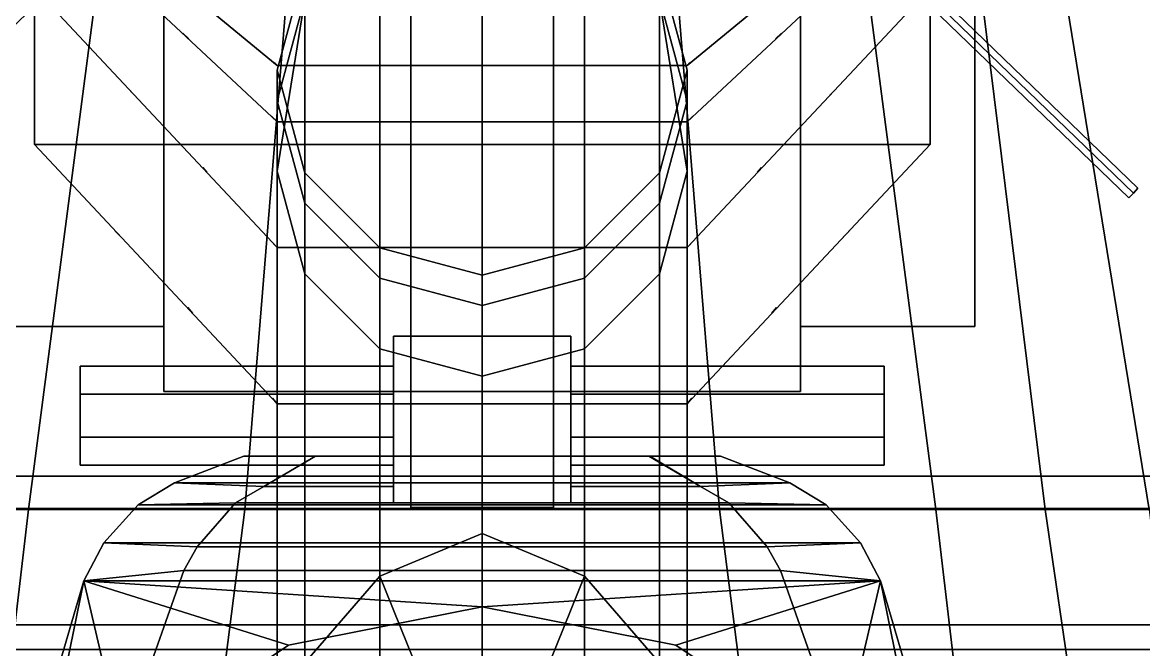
# Model space of a CAD drawing. Header units: millimetres. Extents: x -15 to 15, y -108 to 101.
# Drawn here: x -4.82 to 6.94, y 30.51 to 37.09 of the extents above; entities that cross this region are included whole.
import ezdxf

# ---------------------------------------------------------------- set-up
doc = ezdxf.new("R2010")
doc.units = ezdxf.units.MM
for name, color, linetype in [('citadelle', 3, 'Continuous'), ('platforms', 6, 'Continuous'), ('railings', 6, 'Continuous'), ('railings_mirrored', 6, 'Continuous'), ('superstructure', 4, 'Continuous'), ('turret', 2, 'Continuous')]:
    doc.layers.add(name, color=color, linetype=linetype)

msp = doc.modelspace()

# ---------------------------------------------------------------- linework, layer by layer
for points in [[(-5.18, 37.87, -9.3), (-3.99, 37.87, -9.42), (-4.76, 31.98, -9.42), (-5.91, 31.98, -9.3)], [(-3.99, 37.87, -9.42), (-2.01, 37.87, -9.51), (-2.49, 31.98, -9.51), (-4.76, 31.98, -9.42)], [(-2.01, 37.87, -9.51), (0, 37.87, -9.55), (0, 31.98, -9.55), (-2.49, 31.98, -9.51)], [(2.49, 31.98, -9.51), (0, 31.98, -9.55), (0, 37.87, -9.55), (2.01, 37.87, -9.51)], [(4.76, 31.98, -9.42), (2.49, 31.98, -9.51), (2.01, 37.87, -9.51), (3.99, 37.87, -9.42)], [(5.91, 31.98, -9.3), (4.76, 31.98, -9.42), (3.99, 37.87, -9.42), (5.18, 37.87, -9.3)], [(7, 31.98, -9.13), (5.91, 31.98, -9.3), (5.18, 37.87, -9.3), (6.04, 37.87, -9.13)], [(8.23, 31.98, -8.76), (7, 31.98, -9.13), (6.04, 37.87, -9.13), (7.34, 37.87, -8.76)], [(-5.91, 31.98, -9.3), (-4.76, 31.98, -9.42), (-5.46, 26.04, -9.42), (-6.78, 26.04, -9.3)], [(-4.76, 31.98, -9.42), (-2.49, 31.98, -9.51), (-3.25, 26.04, -9.51), (-5.46, 26.04, -9.42)], [(-2.49, 31.98, -9.51), (0, 31.98, -9.55), (0, 26.04, -9.55), (-3.25, 26.04, -9.51)], [(3.25, 26.04, -9.51), (0, 26.04, -9.55), (0, 31.98, -9.55), (2.49, 31.98, -9.51)], [(5.46, 26.04, -9.42), (3.25, 26.04, -9.51), (2.49, 31.98, -9.51), (4.76, 31.98, -9.42)], [(6.78, 26.04, -9.3), (5.46, 26.04, -9.42), (4.76, 31.98, -9.42), (5.91, 31.98, -9.3)], [(7.71, 26.04, -9.13), (6.78, 26.04, -9.3), (5.91, 31.98, -9.3), (7, 31.98, -9.13)]]:
    msp.add_3dface(points)
at = {"layer": 'citadelle'}
for points in [[(10.78, 37.85, 4.59), (-10.78, 37.85, 4.59), (-11.03, 32.33, 4.59), (11.03, 32.33, 4.59)], [(11.03, 32.33, 4.59), (-11.03, 32.33, 4.59), (-11.03, 31.99, 4.59), (11.03, 31.99, 4.59)], [(11.03, 31.99, 4.59), (-11.03, 31.99, 4.59), (-11.8, 30.77, 4.59), (11.8, 30.77, 4.59)], [(11.8, 30.77, 4.59), (-11.8, 30.77, 4.59), (-12.42, 30.51, 4.59), (12.42, 30.51, 4.59)], [(12.42, 30.51, 4.59), (-12.42, 30.51, 4.59), (-11.63, 22.75, 4.59), (11.63, 22.75, 4.59)]]:
    msp.add_3dface(points, dxfattribs=at)
at = {"layer": 'platforms'}
for points in [[(-0.049, 41.95, 27.28), (0, 41.9, 27.21), (-6.834, 35.301, 27.21), (-6.882, 35.351, 27.28)], [(0, 41.9, 27.35), (-0.049, 41.95, 27.28), (-6.882, 35.351, 27.28), (-6.834, 35.301, 27.35)], [(0.049, 41.85, 27.28), (0, 41.9, 27.35), (-6.834, 35.301, 27.35), (-6.785, 35.25, 27.28)], [(0, 41.9, 27.21), (0.049, 41.85, 27.28), (-6.785, 35.25, 27.28), (-6.834, 35.301, 27.21)], [(-0.049, 41.85, 27.28), (0, 41.9, 27.21), (6.834, 35.301, 27.21), (6.785, 35.25, 27.28)], [(0, 41.9, 27.35), (-0.049, 41.85, 27.28), (6.785, 35.25, 27.28), (6.834, 35.301, 27.35)], [(0.049, 41.95, 27.28), (0, 41.9, 27.35), (6.834, 35.301, 27.35), (6.882, 35.351, 27.28)], [(0, 41.9, 27.21), (0.049, 41.95, 27.28), (6.882, 35.351, 27.28), (6.834, 35.301, 27.21)], [(-4.7, 41.31, 17.08), (-4.7, 35.81, 17.08), (4.7, 35.81, 17.08), (4.7, 41.31, 17.08)], [(-4.7, 41.31, 16.86), (-4.7, 35.81, 16.86), (-4.7, 35.81, 17.08), (-4.7, 41.31, 17.08)], [(4.7, 41.31, 16.86), (4.7, 35.81, 16.86), (-4.7, 35.81, 16.86), (-4.7, 41.31, 16.86)], [(4.7, 35.81, 17.08), (4.7, 35.81, 16.86), (4.7, 41.31, 16.86), (4.7, 41.31, 17.08)], [(-4.7, 38.74, 10.78), (-2.15, 36.64, 10.78), (2.15, 36.64, 10.78), (4.7, 38.74, 10.78)], [(-4.7, 38.74, 10.56), (-2.15, 36.64, 10.56), (-2.15, 36.64, 10.78), (-4.7, 38.74, 10.78)], [(4.7, 38.74, 10.56), (2.15, 36.64, 10.56), (-2.15, 36.64, 10.56), (-4.7, 38.74, 10.56)], [(2.15, 36.64, 10.78), (2.15, 36.64, 10.56), (4.7, 38.74, 10.56), (4.7, 38.74, 10.78)], [(-4.7, 38.43, 12.89), (-2.15, 36.05, 12.89), (2.15, 36.05, 12.89), (4.7, 38.43, 12.89)], [(-4.7, 38.43, 12.67), (-2.15, 36.05, 12.67), (-2.15, 36.05, 12.89), (-4.7, 38.43, 12.89)], [(4.7, 38.43, 12.67), (2.15, 36.05, 12.67), (-2.15, 36.05, 12.67), (-4.7, 38.43, 12.67)], [(2.15, 36.05, 12.89), (2.15, 36.05, 12.67), (4.7, 38.43, 12.67), (4.7, 38.43, 12.89)], [(0.75, 38.16, 18.92), (0.75, 32, 18.92), (-0.75, 32, 18.92), (-0.75, 38.16, 18.92)], [(-0.75, 37.933, 19.14), (-0.75, 32, 19.14), (0.75, 32, 19.14), (0.75, 37.933, 19.14)], [(-0.75, 37.933, 18.92), (-0.75, 32, 18.92), (-0.75, 32, 19.14), (-0.75, 37.933, 19.14)], [(0.75, 32, 19.14), (0.75, 32, 18.92), (0.75, 37.933, 18.92), (0.75, 37.933, 19.14)], [(-4.7, 37.45, 15.03), (-2.15, 34.73, 15.03), (2.15, 34.73, 15.03), (4.7, 37.45, 15.03)], [(-4.7, 37.45, 14.81), (-2.15, 34.73, 14.81), (-2.15, 34.73, 15.03), (-4.7, 37.45, 15.03)], [(4.7, 37.45, 14.81), (2.15, 34.73, 14.81), (-2.15, 34.73, 14.81), (-4.7, 37.45, 14.81)], [(2.15, 34.73, 15.03), (2.15, 34.73, 14.81), (4.7, 37.45, 14.81), (4.7, 37.45, 15.03)], [(-2.15, 36.64, 10.78), (-2.15, 36.64, 10.56), (2.15, 36.64, 10.56), (2.15, 36.64, 10.78)], [(-2.15, 36.05, 12.89), (-2.15, 36.05, 12.67), (2.15, 36.05, 12.67), (2.15, 36.05, 12.89)], [(-4.7, 35.81, 17.08), (-2.15, 33.09, 17.08), (2.15, 33.09, 17.08), (4.7, 35.81, 17.08)], [(-4.7, 35.81, 16.86), (-2.15, 33.09, 16.86), (-2.15, 33.09, 17.08), (-4.7, 35.81, 17.08)], [(4.7, 35.81, 16.86), (2.15, 33.09, 16.86), (-2.15, 33.09, 16.86), (-4.7, 35.81, 16.86)], [(2.15, 33.09, 17.08), (2.15, 33.09, 16.86), (4.7, 35.81, 16.86), (4.7, 35.81, 17.08)], [(6.785, 35.25, 27.28), (6.834, 35.301, 27.21), (6.882, 35.351, 27.28), (6.834, 35.301, 27.35)], [(-2.15, 34.73, 15.03), (-2.15, 34.73, 14.81), (2.15, 34.73, 14.81), (2.15, 34.73, 15.03)], [(-2.15, 33.09, 17.08), (-2.15, 33.09, 16.86), (2.15, 33.09, 16.86), (2.15, 33.09, 17.08)], [(-0.75, 32, 19.14), (-0.75, 32, 18.92), (0.75, 32, 18.92), (0.75, 32, 19.14)]]:
    msp.add_3dface(points, dxfattribs=at)
at = {"layer": 'railings'}
for points in [[(-4.7, 35.81, 18.12), (-4.7, 41.31, 18.12), (-4.7, 41.31, 18.05), (-4.7, 35.81, 18.05)], [(-4.7, 35.81, 18.05), (-4.7, 41.31, 18.05), (-4.7, 41.31, 18.12), (-4.7, 35.81, 18.12)], [(-4.7, 35.81, 17.65), (-4.7, 41.31, 17.65), (-4.7, 41.31, 17.72), (-4.7, 35.81, 17.72)], [(-4.7, 35.81, 17.72), (-4.7, 41.31, 17.72), (-4.7, 41.31, 17.65), (-4.7, 35.81, 17.65)], [(-4.7, 35.81, 17.42), (-4.7, 41.31, 17.42), (-4.7, 41.31, 17.35), (-4.7, 35.81, 17.35)], [(-4.7, 35.81, 17.35), (-4.7, 41.31, 17.35), (-4.7, 41.31, 17.42), (-4.7, 35.81, 17.42)], [(-2.15, 36.64, 11.82), (-4.7, 38.74, 11.82), (-4.7, 38.74, 11.75), (-2.15, 36.64, 11.75)], [(-2.15, 36.64, 11.75), (-4.7, 38.74, 11.75), (-4.7, 38.74, 11.82), (-2.15, 36.64, 11.82)], [(-2.15, 36.64, 11.35), (-4.7, 38.74, 11.35), (-4.7, 38.74, 11.42), (-2.15, 36.64, 11.42)], [(-2.15, 36.64, 11.42), (-4.7, 38.74, 11.42), (-4.7, 38.74, 11.35), (-2.15, 36.64, 11.35)], [(-2.15, 36.64, 11.12), (-4.7, 38.74, 11.12), (-4.7, 38.74, 11.05), (-2.15, 36.64, 11.05)], [(-2.15, 36.64, 11.05), (-4.7, 38.74, 11.05), (-4.7, 38.74, 11.12), (-2.15, 36.64, 11.12)], [(-2.15, 36.05, 13.93), (-4.7, 38.43, 13.93), (-4.7, 38.43, 13.86), (-2.15, 36.05, 13.86)], [(-2.15, 36.05, 13.86), (-4.7, 38.43, 13.86), (-4.7, 38.43, 13.93), (-2.15, 36.05, 13.93)], [(-2.15, 36.05, 13.46), (-4.7, 38.43, 13.46), (-4.7, 38.43, 13.53), (-2.15, 36.05, 13.53)], [(-2.15, 36.05, 13.53), (-4.7, 38.43, 13.53), (-4.7, 38.43, 13.46), (-2.15, 36.05, 13.46)], [(-2.15, 36.05, 13.23), (-4.7, 38.43, 13.23), (-4.7, 38.43, 13.16), (-2.15, 36.05, 13.16)], [(-2.15, 36.05, 13.16), (-4.7, 38.43, 13.16), (-4.7, 38.43, 13.23), (-2.15, 36.05, 13.23)], [(-0.75, 32, 20.18), (-0.75, 37.93, 20.18), (-0.75, 37.93, 20.11), (-0.75, 32, 20.11)], [(-0.75, 32, 20.11), (-0.75, 37.93, 20.11), (-0.75, 37.93, 20.18), (-0.75, 32, 20.18)], [(-0.75, 32, 19.71), (-0.75, 37.93, 19.71), (-0.75, 37.93, 19.78), (-0.75, 32, 19.78)], [(-0.75, 32, 19.78), (-0.75, 37.93, 19.78), (-0.75, 37.93, 19.71), (-0.75, 32, 19.71)], [(-0.75, 32, 19.48), (-0.75, 37.93, 19.48), (-0.75, 37.93, 19.41), (-0.75, 32, 19.41)], [(-0.75, 32, 19.41), (-0.75, 37.93, 19.41), (-0.75, 37.93, 19.48), (-0.75, 32, 19.48)], [(-2.15, 34.73, 16.07), (-4.7, 37.45, 16.07), (-4.7, 37.45, 16), (-2.15, 34.73, 16)], [(-2.15, 34.73, 16), (-4.7, 37.45, 16), (-4.7, 37.45, 16.07), (-2.15, 34.73, 16.07)], [(-2.15, 34.73, 15.6), (-4.7, 37.45, 15.6), (-4.7, 37.45, 15.67), (-2.15, 34.73, 15.67)], [(-2.15, 34.73, 15.67), (-4.7, 37.45, 15.67), (-4.7, 37.45, 15.6), (-2.15, 34.73, 15.6)], [(-2.15, 34.73, 15.37), (-4.7, 37.45, 15.37), (-4.7, 37.45, 15.3), (-2.15, 34.73, 15.3)], [(-2.15, 34.73, 15.3), (-4.7, 37.45, 15.3), (-4.7, 37.45, 15.37), (-2.15, 34.73, 15.37)], [(-3.14, 36.98, 12.89), (-3.14, 36.98, 13.86), (-3.08, 36.92, 13.86), (-3.08, 36.92, 12.89)], [(-3.08, 36.92, 12.89), (-3.08, 36.92, 13.86), (-3.14, 36.98, 13.86), (-3.14, 36.98, 12.89)], [(-4.7, 36.8, 17.08), (-4.7, 36.8, 18.05), (-4.7, 36.86, 18.05), (-4.7, 36.86, 17.08)], [(-4.7, 36.86, 17.08), (-4.7, 36.86, 18.05), (-4.7, 36.8, 18.05), (-4.7, 36.8, 17.08)], [(-2.18, 36.67, 10.78), (-2.18, 36.67, 11.75), (-2.15, 36.64, 11.75), (-2.15, 36.64, 10.78)], [(-2.15, 36.64, 10.78), (-2.15, 36.64, 11.75), (-2.18, 36.67, 11.75), (-2.18, 36.67, 10.78)], [(2.15, 36.64, 11.75), (-2.15, 36.64, 11.75), (-2.15, 36.64, 11.82), (2.15, 36.64, 11.82)], [(2.15, 36.64, 11.82), (-2.15, 36.64, 11.82), (-2.15, 36.64, 11.75), (2.15, 36.64, 11.75)], [(2.15, 36.64, 11.42), (-2.15, 36.64, 11.42), (-2.15, 36.64, 11.35), (2.15, 36.64, 11.35)], [(2.15, 36.64, 11.35), (-2.15, 36.64, 11.35), (-2.15, 36.64, 11.42), (2.15, 36.64, 11.42)], [(2.15, 36.64, 11.05), (-2.15, 36.64, 11.05), (-2.15, 36.64, 11.12), (2.15, 36.64, 11.12)], [(2.15, 36.64, 11.12), (-2.15, 36.64, 11.12), (-2.15, 36.64, 11.05), (2.15, 36.64, 11.05)], [(-0.75, 36.7, 19.14), (-0.75, 36.7, 20.11), (-0.75, 36.64, 20.11), (-0.75, 36.64, 19.14)], [(-0.75, 36.64, 19.14), (-0.75, 36.64, 20.11), (-0.75, 36.7, 20.11), (-0.75, 36.7, 19.14)], [(-3.69, 36.37, 15.03), (-3.69, 36.37, 16), (-3.65, 36.33, 16), (-3.65, 36.33, 15.03)], [(-3.65, 36.33, 15.03), (-3.65, 36.33, 16), (-3.69, 36.37, 16), (-3.69, 36.37, 15.03)], [(-2.15, 36.05, 12.89), (-2.15, 36.05, 13.86), (-2.21, 36.11, 13.86), (-2.21, 36.11, 12.89)], [(-2.21, 36.11, 12.89), (-2.21, 36.11, 13.86), (-2.15, 36.05, 13.86), (-2.15, 36.05, 12.89)], [(-4.7, 35.87, 17.08), (-4.7, 35.87, 18.05), (-4.7, 35.81, 18.05), (-4.7, 35.81, 17.08)], [(-4.7, 35.81, 17.08), (-4.7, 35.81, 18.05), (-4.7, 35.87, 18.05), (-4.7, 35.87, 17.08)], [(-2.15, 33.09, 18.12), (-4.7, 35.81, 18.12), (-4.7, 35.81, 18.05), (-2.15, 33.09, 18.05)], [(-2.15, 33.09, 18.05), (-4.7, 35.81, 18.05), (-4.7, 35.81, 18.12), (-2.15, 33.09, 18.12)], [(-2.15, 33.09, 17.65), (-4.7, 35.81, 17.65), (-4.7, 35.81, 17.72), (-2.15, 33.09, 17.72)], [(-2.15, 33.09, 17.72), (-4.7, 35.81, 17.72), (-4.7, 35.81, 17.65), (-2.15, 33.09, 17.65)], [(-2.15, 33.09, 17.42), (-4.7, 35.81, 17.42), (-4.7, 35.81, 17.35), (-2.15, 33.09, 17.35)], [(-2.15, 33.09, 17.35), (-4.7, 35.81, 17.35), (-4.7, 35.81, 17.42), (-2.15, 33.09, 17.42)], [(-0.75, 35.62, 19.14), (-0.75, 35.62, 20.11), (-0.75, 35.67, 20.11), (-0.75, 35.67, 19.14)], [(-0.75, 35.67, 19.14), (-0.75, 35.67, 20.11), (-0.75, 35.62, 20.11), (-0.75, 35.62, 19.14)], [(-2.89, 35.52, 15.03), (-2.89, 35.52, 16), (-2.93, 35.57, 16), (-2.93, 35.57, 15.03)], [(-2.93, 35.57, 15.03), (-2.93, 35.57, 16), (-2.89, 35.52, 16), (-2.89, 35.52, 15.03)], [(-3.79, 34.84, 17.08), (-3.79, 34.84, 18.05), (-3.85, 34.9, 18.05), (-3.85, 34.9, 17.08)], [(-3.85, 34.9, 17.08), (-3.85, 34.9, 18.05), (-3.79, 34.84, 18.05), (-3.79, 34.84, 17.08)], [(-2.19, 34.77, 15.03), (-2.19, 34.77, 16), (-2.15, 34.73, 16), (-2.15, 34.73, 15.03)], [(-2.15, 34.73, 15.03), (-2.15, 34.73, 16), (-2.19, 34.77, 16), (-2.19, 34.77, 15.03)], [(2.15, 34.73, 15.67), (-2.15, 34.73, 15.67), (-2.15, 34.73, 15.6), (2.15, 34.73, 15.6)], [(2.15, 34.73, 15.6), (-2.15, 34.73, 15.6), (-2.15, 34.73, 15.67), (2.15, 34.73, 15.67)], [(2.15, 34.73, 15.3), (-2.15, 34.73, 15.3), (-2.15, 34.73, 15.37), (2.15, 34.73, 15.37)], [(2.15, 34.73, 15.37), (-2.15, 34.73, 15.37), (-2.15, 34.73, 15.3), (2.15, 34.73, 15.3)], [(2.15, 34.73, 16), (-2.15, 34.73, 16), (-2.15, 34.73, 16.07), (2.15, 34.73, 16.07)], [(2.15, 34.73, 16.07), (-2.15, 34.73, 16.07), (-2.15, 34.73, 16), (2.15, 34.73, 16)], [(-0.75, 34.79, 19.14), (-0.75, 34.79, 20.11), (-0.75, 34.73, 20.11), (-0.75, 34.73, 19.14)], [(-0.75, 34.73, 19.14), (-0.75, 34.73, 20.11), (-0.75, 34.79, 20.11), (-0.75, 34.79, 19.14)], [(-3.09, 34.1, 17.08), (-3.09, 34.1, 18.05), (-3.04, 34.04, 18.05), (-3.04, 34.04, 17.08)], [(-3.04, 34.04, 17.08), (-3.04, 34.04, 18.05), (-3.09, 34.1, 18.05), (-3.09, 34.1, 17.08)], [(-0.75, 33.62, 19.14), (-0.75, 33.62, 20.11), (-0.75, 33.67, 20.11), (-0.75, 33.67, 19.14)], [(-0.75, 33.67, 19.14), (-0.75, 33.67, 20.11), (-0.75, 33.62, 20.11), (-0.75, 33.62, 19.14)], [(-2.15, 33.09, 17.08), (-2.15, 33.09, 18.05), (-2.2, 33.15, 18.05), (-2.2, 33.15, 17.08)], [(-2.2, 33.15, 17.08), (-2.2, 33.15, 18.05), (-2.15, 33.09, 18.05), (-2.15, 33.09, 17.08)], [(-0.75, 32.05, 19.14), (-0.75, 32.05, 20.11), (-0.75, 32, 20.11), (-0.75, 32, 19.14)], [(-0.75, 32, 19.14), (-0.75, 32, 20.11), (-0.75, 32.05, 20.11), (-0.75, 32.05, 19.14)]]:
    msp.add_3dface(points, dxfattribs=at)
at = {"layer": 'railings_mirrored'}
for points in [[(4.7, 35.81, 17.35), (4.7, 41.31, 17.35), (4.7, 41.31, 17.42), (4.7, 35.81, 17.42)], [(4.7, 35.81, 17.42), (4.7, 41.31, 17.42), (4.7, 41.31, 17.35), (4.7, 35.81, 17.35)], [(4.7, 35.81, 17.72), (4.7, 41.31, 17.72), (4.7, 41.31, 17.65), (4.7, 35.81, 17.65)], [(4.7, 35.81, 17.65), (4.7, 41.31, 17.65), (4.7, 41.31, 17.72), (4.7, 35.81, 17.72)], [(4.7, 35.81, 18.05), (4.7, 41.31, 18.05), (4.7, 41.31, 18.12), (4.7, 35.81, 18.12)], [(4.7, 35.81, 18.12), (4.7, 41.31, 18.12), (4.7, 41.31, 18.05), (4.7, 35.81, 18.05)], [(2.15, 36.64, 11.05), (4.7, 38.74, 11.05), (4.7, 38.74, 11.12), (2.15, 36.64, 11.12)], [(2.15, 36.64, 11.12), (4.7, 38.74, 11.12), (4.7, 38.74, 11.05), (2.15, 36.64, 11.05)], [(2.15, 36.64, 11.42), (4.7, 38.74, 11.42), (4.7, 38.74, 11.35), (2.15, 36.64, 11.35)], [(2.15, 36.64, 11.35), (4.7, 38.74, 11.35), (4.7, 38.74, 11.42), (2.15, 36.64, 11.42)], [(2.15, 36.64, 11.75), (4.7, 38.74, 11.75), (4.7, 38.74, 11.82), (2.15, 36.64, 11.82)], [(2.15, 36.64, 11.82), (4.7, 38.74, 11.82), (4.7, 38.74, 11.75), (2.15, 36.64, 11.75)], [(2.15, 36.05, 13.16), (4.7, 38.43, 13.16), (4.7, 38.43, 13.23), (2.15, 36.05, 13.23)], [(2.15, 36.05, 13.23), (4.7, 38.43, 13.23), (4.7, 38.43, 13.16), (2.15, 36.05, 13.16)], [(2.15, 36.05, 13.53), (4.7, 38.43, 13.53), (4.7, 38.43, 13.46), (2.15, 36.05, 13.46)], [(2.15, 36.05, 13.46), (4.7, 38.43, 13.46), (4.7, 38.43, 13.53), (2.15, 36.05, 13.53)], [(2.15, 36.05, 13.86), (4.7, 38.43, 13.86), (4.7, 38.43, 13.93), (2.15, 36.05, 13.93)], [(2.15, 36.05, 13.93), (4.7, 38.43, 13.93), (4.7, 38.43, 13.86), (2.15, 36.05, 13.86)], [(0.75, 32, 19.41), (0.75, 37.93, 19.41), (0.75, 37.93, 19.48), (0.75, 32, 19.48)], [(0.75, 32, 19.48), (0.75, 37.93, 19.48), (0.75, 37.93, 19.41), (0.75, 32, 19.41)], [(0.75, 32, 19.78), (0.75, 37.93, 19.78), (0.75, 37.93, 19.71), (0.75, 32, 19.71)], [(0.75, 32, 19.71), (0.75, 37.93, 19.71), (0.75, 37.93, 19.78), (0.75, 32, 19.78)], [(0.75, 32, 20.11), (0.75, 37.93, 20.11), (0.75, 37.93, 20.18), (0.75, 32, 20.18)], [(0.75, 32, 20.18), (0.75, 37.93, 20.18), (0.75, 37.93, 20.11), (0.75, 32, 20.11)], [(2.15, 34.73, 15.3), (4.7, 37.45, 15.3), (4.7, 37.45, 15.37), (2.15, 34.73, 15.37)], [(2.15, 34.73, 15.37), (4.7, 37.45, 15.37), (4.7, 37.45, 15.3), (2.15, 34.73, 15.3)], [(2.15, 34.73, 15.67), (4.7, 37.45, 15.67), (4.7, 37.45, 15.6), (2.15, 34.73, 15.6)], [(2.15, 34.73, 15.6), (4.7, 37.45, 15.6), (4.7, 37.45, 15.67), (2.15, 34.73, 15.67)], [(2.15, 34.73, 16), (4.7, 37.45, 16), (4.7, 37.45, 16.07), (2.15, 34.73, 16.07)], [(2.15, 34.73, 16.07), (4.7, 37.45, 16.07), (4.7, 37.45, 16), (2.15, 34.73, 16)], [(3.08, 36.92, 12.89), (3.08, 36.92, 13.86), (3.14, 36.98, 13.86), (3.14, 36.98, 12.89)], [(3.14, 36.98, 12.89), (3.14, 36.98, 13.86), (3.08, 36.92, 13.86), (3.08, 36.92, 12.89)], [(4.7, 36.86, 17.08), (4.7, 36.86, 18.05), (4.7, 36.8, 18.05), (4.7, 36.8, 17.08)], [(4.7, 36.8, 17.08), (4.7, 36.8, 18.05), (4.7, 36.86, 18.05), (4.7, 36.86, 17.08)], [(0.75, 36.64, 19.14), (0.75, 36.64, 20.11), (0.75, 36.7, 20.11), (0.75, 36.7, 19.14)], [(0.75, 36.7, 19.14), (0.75, 36.7, 20.11), (0.75, 36.64, 20.11), (0.75, 36.64, 19.14)], [(2.15, 36.64, 10.78), (2.15, 36.64, 11.75), (2.18, 36.67, 11.75), (2.18, 36.67, 10.78)], [(2.18, 36.67, 10.78), (2.18, 36.67, 11.75), (2.15, 36.64, 11.75), (2.15, 36.64, 10.78)], [(3.65, 36.33, 15.03), (3.65, 36.33, 16), (3.69, 36.37, 16), (3.69, 36.37, 15.03)], [(3.69, 36.37, 15.03), (3.69, 36.37, 16), (3.65, 36.33, 16), (3.65, 36.33, 15.03)], [(-2.15, 36.05, 13.16), (2.15, 36.05, 13.16), (2.15, 36.05, 13.23), (-2.15, 36.05, 13.23)], [(-2.15, 36.05, 13.23), (2.15, 36.05, 13.23), (2.15, 36.05, 13.16), (-2.15, 36.05, 13.16)], [(-2.15, 36.05, 13.53), (2.15, 36.05, 13.53), (2.15, 36.05, 13.46), (-2.15, 36.05, 13.46)], [(-2.15, 36.05, 13.46), (2.15, 36.05, 13.46), (2.15, 36.05, 13.53), (-2.15, 36.05, 13.53)], [(-2.15, 36.05, 13.86), (2.15, 36.05, 13.86), (2.15, 36.05, 13.93), (-2.15, 36.05, 13.93)], [(-2.15, 36.05, 13.93), (2.15, 36.05, 13.93), (2.15, 36.05, 13.86), (-2.15, 36.05, 13.86)], [(2.21, 36.11, 12.89), (2.21, 36.11, 13.86), (2.15, 36.05, 13.86), (2.15, 36.05, 12.89)], [(2.15, 36.05, 12.89), (2.15, 36.05, 13.86), (2.21, 36.11, 13.86), (2.21, 36.11, 12.89)], [(2.15, 33.09, 17.35), (4.7, 35.81, 17.35), (4.7, 35.81, 17.42), (2.15, 33.09, 17.42)], [(2.15, 33.09, 17.42), (4.7, 35.81, 17.42), (4.7, 35.81, 17.35), (2.15, 33.09, 17.35)], [(2.15, 33.09, 17.72), (4.7, 35.81, 17.72), (4.7, 35.81, 17.65), (2.15, 33.09, 17.65)], [(2.15, 33.09, 17.65), (4.7, 35.81, 17.65), (4.7, 35.81, 17.72), (2.15, 33.09, 17.72)], [(2.15, 33.09, 18.05), (4.7, 35.81, 18.05), (4.7, 35.81, 18.12), (2.15, 33.09, 18.12)], [(2.15, 33.09, 18.12), (4.7, 35.81, 18.12), (4.7, 35.81, 18.05), (2.15, 33.09, 18.05)], [(4.7, 35.81, 17.08), (4.7, 35.81, 18.05), (4.7, 35.87, 18.05), (4.7, 35.87, 17.08)], [(4.7, 35.87, 17.08), (4.7, 35.87, 18.05), (4.7, 35.81, 18.05), (4.7, 35.81, 17.08)], [(0.75, 35.67, 19.14), (0.75, 35.67, 20.11), (0.75, 35.62, 20.11), (0.75, 35.62, 19.14)], [(0.75, 35.62, 19.14), (0.75, 35.62, 20.11), (0.75, 35.67, 20.11), (0.75, 35.67, 19.14)], [(2.93, 35.57, 15.03), (2.93, 35.57, 16), (2.89, 35.52, 16), (2.89, 35.52, 15.03)], [(2.89, 35.52, 15.03), (2.89, 35.52, 16), (2.93, 35.57, 16), (2.93, 35.57, 15.03)], [(3.85, 34.9, 17.08), (3.85, 34.9, 18.05), (3.79, 34.84, 18.05), (3.79, 34.84, 17.08)], [(3.79, 34.84, 17.08), (3.79, 34.84, 18.05), (3.85, 34.9, 18.05), (3.85, 34.9, 17.08)], [(0.75, 34.73, 19.14), (0.75, 34.73, 20.11), (0.75, 34.79, 20.11), (0.75, 34.79, 19.14)], [(0.75, 34.79, 19.14), (0.75, 34.79, 20.11), (0.75, 34.73, 20.11), (0.75, 34.73, 19.14)], [(2.15, 34.73, 15.03), (2.15, 34.73, 16), (2.19, 34.77, 16), (2.19, 34.77, 15.03)], [(2.19, 34.77, 15.03), (2.19, 34.77, 16), (2.15, 34.73, 16), (2.15, 34.73, 15.03)], [(3.04, 34.04, 17.08), (3.04, 34.04, 18.05), (3.09, 34.1, 18.05), (3.09, 34.1, 17.08)], [(3.09, 34.1, 17.08), (3.09, 34.1, 18.05), (3.04, 34.04, 18.05), (3.04, 34.04, 17.08)], [(0.75, 33.67, 19.14), (0.75, 33.67, 20.11), (0.75, 33.62, 20.11), (0.75, 33.62, 19.14)], [(0.75, 33.62, 19.14), (0.75, 33.62, 20.11), (0.75, 33.67, 20.11), (0.75, 33.67, 19.14)], [(-2.15, 33.09, 17.35), (2.15, 33.09, 17.35), (2.15, 33.09, 17.42), (-2.15, 33.09, 17.42)], [(-2.15, 33.09, 17.42), (2.15, 33.09, 17.42), (2.15, 33.09, 17.35), (-2.15, 33.09, 17.35)], [(-2.15, 33.09, 17.72), (2.15, 33.09, 17.72), (2.15, 33.09, 17.65), (-2.15, 33.09, 17.65)], [(-2.15, 33.09, 17.65), (2.15, 33.09, 17.65), (2.15, 33.09, 17.72), (-2.15, 33.09, 17.72)], [(-2.15, 33.09, 18.05), (2.15, 33.09, 18.05), (2.15, 33.09, 18.12), (-2.15, 33.09, 18.12)], [(-2.15, 33.09, 18.12), (2.15, 33.09, 18.12), (2.15, 33.09, 18.05), (-2.15, 33.09, 18.05)], [(2.2, 33.15, 17.08), (2.2, 33.15, 18.05), (2.15, 33.09, 18.05), (2.15, 33.09, 17.08)], [(2.15, 33.09, 17.08), (2.15, 33.09, 18.05), (2.2, 33.15, 18.05), (2.2, 33.15, 17.08)], [(0.75, 32, 19.14), (0.75, 32, 20.11), (0.75, 32.05, 20.11), (0.75, 32.05, 19.14)], [(0.75, 32.05, 19.14), (0.75, 32.05, 20.11), (0.75, 32, 20.11), (0.75, 32, 19.14)]]:
    msp.add_3dface(points, dxfattribs=at)
at = {"layer": 'superstructure'}
for points in [[(-3.34, 39.91, 5.89), (-3.34, 33.22, 5.89), (3.34, 33.22, 5.89), (3.34, 39.91, 5.89)], [(-5.17, 38.7, 5.23), (-5.17, 33.9, 5.23), (-3.34, 33.9, 5.89), (-3.34, 38.7, 5.89)], [(5.17, 33.9, 5.23), (5.17, 38.7, 5.23), (3.34, 38.7, 5.89), (3.34, 33.9, 5.89)], [(5.17, 33.9, 4.59), (5.17, 38.7, 4.59), (5.17, 38.7, 5.23), (5.17, 33.9, 5.23)], [(0, 38.42, 13.51), (-1.075, 38.13, 13.3), (-1.075, 31.28, 21.26), (0, 31.73, 21.26)], [(1.075, 38.13, 13.3), (0, 38.42, 13.51), (0, 31.73, 21.26), (1.075, 31.28, 21.26)], [(-1.075, 38.13, 13.3), (-1.862, 37.34, 13.01), (-1.862, 30.37, 21.26), (-1.075, 31.28, 21.26)], [(1.862, 37.34, 13.01), (1.075, 38.13, 13.3), (1.075, 31.28, 21.26), (1.862, 30.37, 21.26)], [(-1.862, 37.665, 10.38), (-2.15, 36.59, 10.38), (-2.15, 36.27, 11.58), (-1.862, 37.345, 11.58)], [(-1.862, 37.665, 5.89), (-2.15, 36.59, 5.89), (-2.15, 36.59, 10.38), (-1.862, 37.665, 10.38)], [(2.15, 36.59, 10.38), (1.862, 37.665, 10.38), (1.862, 37.345, 11.58), (2.15, 36.27, 11.58)], [(2.15, 36.59, 5.89), (1.862, 37.665, 5.89), (1.862, 37.665, 10.38), (2.15, 36.59, 10.38)], [(-1.862, 37.345, 11.58), (-2.15, 36.27, 11.58), (-2.15, 35.53, 12.77), (-1.862, 37.34, 13.01)], [(-1.862, 37.34, 13.01), (-2.15, 35.53, 12.77), (-2.15, 28.52, 21.26), (-1.862, 30.37, 21.26)], [(2.15, 36.27, 11.58), (1.862, 37.345, 11.58), (1.862, 37.34, 13.01), (2.15, 35.53, 12.77)], [(2.15, 35.53, 12.77), (1.862, 37.34, 13.01), (1.862, 30.37, 21.26), (2.15, 28.52, 21.26)], [(-2.15, 36.59, 10.38), (-1.862, 35.515, 10.38), (-1.862, 35.195, 11.58), (-2.15, 36.27, 11.58)], [(-2.15, 36.59, 5.89), (-1.862, 35.515, 5.89), (-1.862, 35.515, 10.38), (-2.15, 36.59, 10.38)], [(1.862, 35.515, 10.38), (2.15, 36.59, 10.38), (2.15, 36.27, 11.58), (1.862, 35.195, 11.58)], [(1.862, 35.515, 5.89), (2.15, 36.59, 5.89), (2.15, 36.59, 10.38), (1.862, 35.515, 10.38)], [(-2.15, 36.27, 11.58), (-1.862, 35.195, 11.58), (-1.862, 34.455, 12.77), (-2.15, 35.53, 12.77)], [(1.862, 35.195, 11.58), (2.15, 36.27, 11.58), (2.15, 35.53, 12.77), (1.862, 34.455, 12.77)], [(-2.15, 35.53, 12.77), (-1.862, 34.455, 12.77), (-1.862, 26.93, 21.26), (-2.15, 28.52, 21.26)], [(-1.862, 35.515, 10.38), (-1.075, 34.728, 10.38), (-1.075, 34.408, 11.58), (-1.862, 35.195, 11.58)], [(-1.862, 35.515, 5.89), (-1.075, 34.728, 5.89), (-1.075, 34.728, 10.38), (-1.862, 35.515, 10.38)], [(1.075, 34.728, 10.38), (1.862, 35.515, 10.38), (1.862, 35.195, 11.58), (1.075, 34.408, 11.58)], [(1.075, 34.728, 5.89), (1.862, 35.515, 5.89), (1.862, 35.515, 10.38), (1.075, 34.728, 10.38)], [(1.862, 34.455, 12.77), (2.15, 35.53, 12.77), (2.15, 28.52, 21.26), (1.862, 26.93, 21.26)], [(-1.862, 35.195, 11.58), (-1.075, 34.408, 11.58), (-1.075, 33.668, 12.77), (-1.862, 34.455, 12.77)], [(1.075, 34.408, 11.58), (1.862, 35.195, 11.58), (1.862, 34.455, 12.77), (1.075, 33.668, 12.77)], [(-1.075, 34.728, 10.38), (0, 34.44, 10.38), (0, 34.12, 11.58), (-1.075, 34.408, 11.58)], [(-1.075, 34.728, 5.89), (0, 34.44, 5.89), (0, 34.44, 10.38), (-1.075, 34.728, 10.38)], [(0, 34.44, 10.38), (1.075, 34.728, 10.38), (1.075, 34.408, 11.58), (0, 34.12, 11.58)], [(0, 34.44, 5.89), (1.075, 34.728, 5.89), (1.075, 34.728, 10.38), (0, 34.44, 10.38)], [(-1.862, 34.455, 12.77), (-1.075, 33.668, 12.77), (-1.075, 26.26, 21.26), (-1.862, 26.93, 21.26)], [(-1.075, 34.408, 11.58), (0, 34.12, 11.58), (0, 33.38, 12.77), (-1.075, 33.668, 12.77)], [(0, 34.12, 11.58), (1.075, 34.408, 11.58), (1.075, 33.668, 12.77), (0, 33.38, 12.77)], [(1.075, 33.668, 12.77), (1.862, 34.455, 12.77), (1.862, 26.93, 21.26), (1.075, 26.26, 21.26)], [(-5.17, 33.9, 5.23), (-5.17, 33.9, 4.59), (-3.34, 33.9, 4.59), (-3.34, 33.9, 5.89)], [(-3.34, 33.9, 4.59), (-3.34, 33.22, 4.59), (-3.34, 33.22, 5.89), (-3.34, 33.9, 5.89)], [(3.34, 33.22, 5.89), (3.34, 33.22, 4.59), (3.34, 33.9, 4.59), (3.34, 33.9, 5.89)], [(3.34, 33.9, 5.89), (3.34, 33.9, 4.59), (5.17, 33.9, 4.59), (5.17, 33.9, 5.23)], [(-1.075, 33.668, 12.77), (0, 33.38, 12.77), (0, 26.06, 21.26), (-1.075, 26.26, 21.26)], [(0, 33.38, 12.77), (1.075, 33.668, 12.77), (1.075, 26.26, 21.26), (0, 26.06, 21.26)], [(-3.34, 33.22, 5.89), (-3.34, 33.22, 4.59), (3.34, 33.22, 4.59), (3.34, 33.22, 5.89)], [(0, 31.73, 21.26), (-1.075, 31.28, 21.26), (0, 28.62, 21.89)], [(1.075, 31.28, 21.26), (0, 31.73, 21.26), (0, 28.62, 21.89)], [(-1.075, 31.28, 21.26), (-1.862, 30.37, 21.26), (0, 28.62, 21.89)], [(1.862, 30.37, 21.26), (1.075, 31.28, 21.26), (0, 28.62, 21.89)], [(0, 30.96, 4.59), (-2.032, 30.556, 4.59), (-2.032, 30.556, 5.7), (0, 30.96, 5.7)], [(2.032, 30.556, 4.59), (0, 30.96, 4.59), (0, 30.96, 5.7), (2.032, 30.556, 5.7)], [(-2.032, 30.556, 4.59), (-3.755, 29.405, 4.59), (-3.755, 29.405, 5.7), (-2.032, 30.556, 5.7)], [(3.755, 29.405, 4.59), (2.032, 30.556, 4.59), (2.032, 30.556, 5.7), (3.755, 29.405, 5.7)]]:
    msp.add_3dface(points, dxfattribs=at)
at = {"layer": 'turret'}
for points in [[(0.93, 32.54, 10.22), (0.93, 33.8, 10.22), (-0.93, 33.8, 10.22), (-0.93, 32.54, 10.22)], [(0.93, 33.8, 10.22), (0.93, 33.8, 8.34), (-0.93, 33.8, 8.34), (-0.93, 33.8, 10.22)], [(-0.93, 32.54, 7.75), (-0.93, 33.8, 8.34), (0.93, 33.8, 8.34), (0.93, 32.54, 7.75)], [(-0.93, 33.8, 10.22), (-0.93, 33.8, 8.34), (-0.93, 32.54, 7.75), (-0.93, 32.54, 10.22)], [(0.93, 32.54, 7.75), (0.93, 33.8, 8.34), (0.93, 33.8, 10.22), (0.93, 32.54, 10.22)], [(-0.93, 33.484, 9.5), (-0.93, 33.19, 9.33), (-4.22, 33.19, 9.33), (-4.22, 33.484, 9.5)], [(-4.22, 33.19, 9.33), (-4.22, 32.74, 9.33), (-4.22, 32.446, 9.5), (-4.22, 33.484, 9.5)], [(-4.22, 33.484, 9.5), (-4.22, 32.446, 9.5), (-4.22, 32.446, 9.84), (-4.22, 33.484, 9.84)], [(-4.22, 33.484, 9.84), (-4.22, 32.446, 9.84), (-4.22, 32.74, 10.01), (-4.22, 33.19, 10.01)], [(-0.93, 33.484, 9.84), (-0.93, 33.484, 9.5), (-4.22, 33.484, 9.5), (-4.22, 33.484, 9.84)], [(-0.93, 33.19, 10.01), (-0.93, 33.484, 9.84), (-4.22, 33.484, 9.84), (-4.22, 33.19, 10.01)], [(0.93, 33.19, 9.33), (0.93, 33.484, 9.5), (4.22, 33.484, 9.5), (4.22, 33.19, 9.33)], [(0.93, 33.484, 9.84), (0.93, 33.19, 10.01), (4.22, 33.19, 10.01), (4.22, 33.484, 9.84)], [(0.93, 33.484, 9.5), (0.93, 33.484, 9.84), (4.22, 33.484, 9.84), (4.22, 33.484, 9.5)], [(4.22, 33.484, 9.5), (4.22, 32.446, 9.5), (4.22, 32.74, 9.33), (4.22, 33.19, 9.33)], [(4.22, 33.19, 10.01), (4.22, 32.74, 10.01), (4.22, 32.446, 9.84), (4.22, 33.484, 9.84)], [(4.22, 33.484, 9.84), (4.22, 32.446, 9.84), (4.22, 32.446, 9.5), (4.22, 33.484, 9.5)], [(-0.93, 33.19, 9.33), (-0.93, 32.74, 9.33), (-4.22, 32.74, 9.33), (-4.22, 33.19, 9.33)], [(-0.93, 32.74, 10.01), (-0.93, 33.19, 10.01), (-4.22, 33.19, 10.01), (-4.22, 32.74, 10.01)], [(0.93, 32.74, 9.33), (0.93, 33.19, 9.33), (4.22, 33.19, 9.33), (4.22, 32.74, 9.33)], [(0.93, 33.19, 10.01), (0.93, 32.74, 10.01), (4.22, 32.74, 10.01), (4.22, 33.19, 10.01)], [(-0.93, 32.74, 9.33), (-0.93, 32.446, 9.5), (-4.22, 32.446, 9.5), (-4.22, 32.74, 9.33)], [(-0.93, 32.446, 9.84), (-0.93, 32.74, 10.01), (-4.22, 32.74, 10.01), (-4.22, 32.446, 9.84)], [(0.93, 32.446, 9.5), (0.93, 32.74, 9.33), (4.22, 32.74, 9.33), (4.22, 32.446, 9.5)], [(0.93, 32.74, 10.01), (0.93, 32.446, 9.84), (4.22, 32.446, 9.84), (4.22, 32.74, 10.01)], [(-2.5, 32.54, 5.7), (2.5, 32.54, 5.7), (3.23, 32.26, 5.7), (-3.23, 32.26, 5.7)], [(-2.29, 32.22, 9.16), (-1.75, 32.54, 9.16), (-2.5, 32.54, 5.7), (-3.23, 32.26, 5.7)], [(-0.93, 32.54, 7.75), (0.93, 32.54, 7.75), (2.5, 32.54, 5.7), (-2.5, 32.54, 5.7)], [(-1.75, 32.54, 9.16), (-0.93, 32.54, 9.16), (-0.93, 32.54, 7.75), (-2.5, 32.54, 5.7)], [(-0.93, 32.22, 9.16), (-0.93, 32.54, 9.16), (-1.75, 32.54, 9.16), (-2.29, 32.22, 9.16)], [(0.93, 32.05, 10.01), (0.93, 32.54, 10.22), (-0.93, 32.54, 10.22), (-0.93, 32.05, 10.01)], [(-0.93, 32.54, 10.22), (-0.93, 32.54, 9.16), (-0.93, 32.05, 9.16), (-0.93, 32.05, 10.01)], [(0.93, 32.05, 9.16), (0.93, 32.54, 9.16), (0.93, 32.54, 10.22), (0.93, 32.05, 10.01)], [(2.29, 32.22, 9.16), (1.76, 32.54, 9.16), (0.93, 32.54, 9.16), (0.93, 32.22, 9.16)], [(0.93, 32.54, 9.16), (1.75, 32.54, 9.16), (2.5, 32.54, 5.7), (0.93, 32.54, 7.75)], [(3.23, 32.26, 5.7), (2.5, 32.54, 5.7), (1.75, 32.54, 9.16), (2.29, 32.22, 9.16)], [(-0.93, 32.446, 9.5), (-0.93, 32.446, 9.84), (-4.22, 32.446, 9.84), (-4.22, 32.446, 9.5)], [(0.93, 32.446, 9.84), (0.93, 32.446, 9.5), (4.22, 32.446, 9.5), (4.22, 32.446, 9.84)], [(-3.23, 32.26, 5.7), (3.23, 32.26, 5.7), (3.61, 32.03, 5.7), (-3.61, 32.03, 5.7)], [(-2.59, 32.05, 9.16), (-2.29, 32.22, 9.16), (-3.23, 32.26, 5.7), (-3.61, 32.03, 5.7)], [(3.61, 32.03, 5.7), (3.23, 32.26, 5.7), (2.29, 32.22, 9.16), (2.59, 32.05, 9.16)], [(-0.93, 32.05, 9.16), (-0.93, 32.22, 9.16), (-2.29, 32.22, 9.16), (-2.59, 32.05, 9.16)], [(2.59, 32.05, 9.16), (2.29, 32.22, 9.16), (0.93, 32.22, 9.16), (0.93, 32.05, 9.16)], [(-2.99, 31.59, 9.09), (-2.59, 32.05, 9.16), (-3.61, 32.03, 5.7), (-3.97, 31.63, 5.7)], [(-3.61, 32.03, 5.7), (3.61, 32.03, 5.7), (3.97, 31.63, 5.7), (-3.97, 31.63, 5.7)], [(2.99, 31.59, 9.09), (2.59, 32.05, 9.16), (-2.59, 32.05, 9.16), (-2.99, 31.59, 9.09)], [(-0.93, 32.05, 10.01), (-0.93, 32.05, 9.16), (0.93, 32.05, 9.16), (0.93, 32.05, 10.01)], [(3.97, 31.63, 5.7), (3.61, 32.03, 5.7), (2.59, 32.05, 9.16), (2.99, 31.59, 9.09)], [(-3.97, 31.63, 5.7), (3.97, 31.63, 5.7), (4.18, 31.23, 5.7), (-4.18, 31.23, 5.7)], [(-3.13, 31.34, 9.06), (-2.99, 31.59, 9.09), (-3.97, 31.63, 5.7), (-4.18, 31.23, 5.7)], [(3.13, 31.34, 9.06), (2.99, 31.59, 9.09), (-2.99, 31.59, 9.09), (-3.13, 31.34, 9.06)], [(4.18, 31.23, 5.7), (3.97, 31.63, 5.7), (2.99, 31.59, 9.09), (3.13, 31.34, 9.06)], [(-4.7, 26.9, 8.63), (-3.13, 31.34, 9.06), (-4.18, 31.23, 5.7), (-5.46, 26.87, 5.7)], [(4.7, 26.9, 8.63), (3.13, 31.34, 9.06), (-3.13, 31.34, 9.06), (-4.7, 26.9, 8.63)], [(5.46, 26.87, 5.7), (4.18, 31.23, 5.7), (3.13, 31.34, 9.06), (4.7, 26.9, 8.63)], [(-5.46, 26.87, 5.7), (-4.18, 31.23, 5.7), (-4.906, 27.682, 5.7), (-5.31, 25.65, 5.7)], [(-4.18, 31.23, 5.7), (-3.755, 29.405, 5.7), (-4.906, 27.682, 5.7)], [(-4.18, 31.23, 5.7), (4.18, 31.23, 5.7), (0, 30.96, 5.7)], [(-4.18, 31.23, 5.7), (-2.032, 30.556, 5.7), (-3.755, 29.405, 5.7)], [(-4.18, 31.23, 5.7), (0, 30.96, 5.7), (-2.032, 30.556, 5.7)], [(0, 30.96, 5.7), (4.18, 31.23, 5.7), (2.032, 30.556, 5.7)], [(2.032, 30.556, 5.7), (4.18, 31.23, 5.7), (3.755, 29.405, 5.7)], [(3.755, 29.405, 5.7), (4.18, 31.23, 5.7), (4.906, 27.682, 5.7)], [(5.31, 25.65, 5.7), (4.906, 27.682, 5.7), (4.18, 31.23, 5.7), (5.46, 26.87, 5.7)]]:
    msp.add_3dface(points, dxfattribs=at)

doc.saveas('drawing.dxf')
